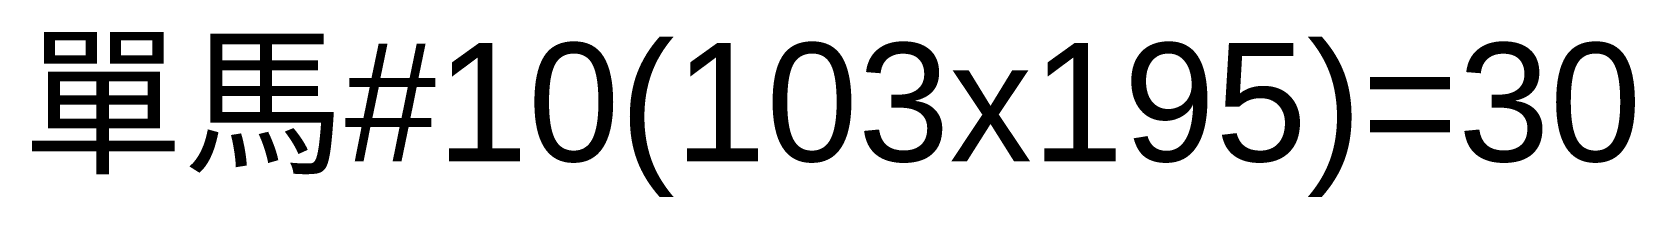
# Model space of a CAD drawing. Header units: millimetres. Extents: x 157 to 633, y 163 to 211.
import ezdxf

# ---------------------------------------------------------------- set-up
doc = ezdxf.new("R2010")
doc.units = ezdxf.units.MM
doc.styles.get("Standard").update_dxf_attribs({"font": 'arial.ttf'})

msp = doc.modelspace()

# ---------------------------------------------------------------- texts
msp.add_text('單馬#10(103x195)=30', height=35).set_placement((154.46, 173.08))

doc.saveas('drawing.dxf')
